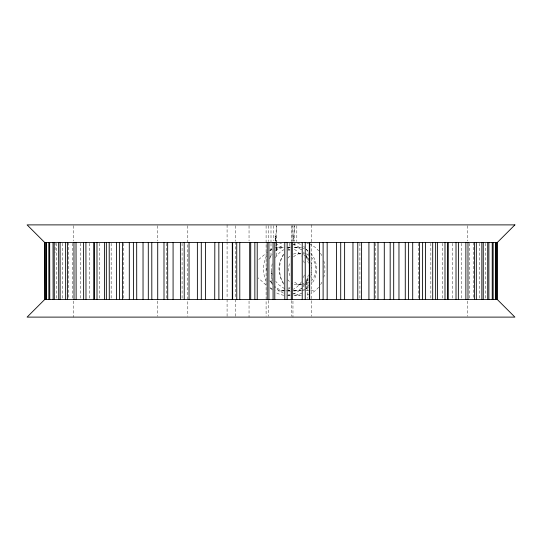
<?xml version="1.0" encoding="UTF-8"?>
<svg xmlns="http://www.w3.org/2000/svg" width="542" height="542" viewBox="0 0 542 542"><rect width="100%" height="100%" fill="white"/><g stroke="black" fill="none" stroke-linecap="round" stroke-linejoin="round"><path stroke-width="0.41" stroke-dasharray="2.71 2.03" d="M308.31 260.749L308.08 251.894L305.248 247.728M292.016 241.224L292.152 225.702M307.978 278.608L307.903 286.677L306.481 288.676L306.474 282.504L308.432 276.447M275.722 241.102L275.837 236.088L276.122 241.088M271.325 283.242L271.664 270.634M275.546 240.98L276.454 225.689M293.452 241.061L294.475 225.696M310.925 277.186L311.23 274.279M272.186 263.798L271.474 268.344L272.348 284.482L269.72 280.817M306.115 281.501L307.768 277.186A26.348 22.683 -90 0 0 308.31 274.909M308.412 285.41L307.903 286.677L306.284 286.677M269.72 257.267L271.888 254.164M303.445 286.041L304.245 284.767M305.424 284.164L306.474 282.504M275.282 257.531L279.963 252.267L283.791 249.686M293.202 294.103A26.348 22.683 -90 0 0 299.53 290.363L301.542 288.256M303.459 286.691L304.353 285.817M275.519 250.289L278.588 247.728L283.446 244.97M258.737 259.483L267.281 252.267M269.882 250.614L271.047 249.686A21.958 18.875 -90 0 1 272.47 248.886M288.879 288.398L290.045 287.477M301.643 288.398L298.398 290.133L293.046 290.946M301.901 293.114L297.89 294.821A33.211 1.768 -5.2 0 1 293.351 295.397L301.454 295.397A26.348 22.683 -90 0 1 293.039 293.114M287.863 247.951L289.943 247.552M278.588 247.145L283.601 247.145M287.782 247.145L290.288 247.145M287.585 247.213L289.97 247.213M298.385 247.213L293.94 247.213L296.813 247.572L301.061 249.415M298.29 253.243L301.271 253.243M306.616 282.219L309.739 282.219M297.294 284.841L301.765 284.841A15.813 13.611 -90 0 1 293.866 281.488M299.53 290.363L301.162 290.363M301.975 290.363L304.428 290.363M306.04 290.363L310.024 290.363M310.817 290.363L315.593 290.363M286.393 290.871L289.577 290.871M293.493 290.871L297.192 290.871M281.339 290.946L283.845 290.946M288.032 290.946L289.706 290.946M287.782 295.397L290.166 295.397M293.344 290.891L294.719 290.946M288.459 294.821L289.699 294.956M288.703 290.248L289.699 290.512M297.89 243.27L301.901 244.97M284.57 288.662L278.886 284.889L275.715 281.379M283.446 293.114L278.588 290.363L274.74 287.158M303.622 246.359L304.841 247.369M265.905 284.889L258.195 277.897M306.034 254.95L308.08 260.004M308.08 251.894L308.256 252.315M271.854 272.924L272.341 274.394M311 261.623L311.23 263.805M276.169 241.922L276.589 249.415M293.778 236.163L293.988 241.129M307.084 287.802L307.321 298.418M275.837 236.088L275.919 240.939M275.939 241.752L276.074 249.835M273.764 225.723L273.846 240.817M276.508 225.736L276.569 242.653M276.569 243.493L276.61 255.58M485.368 243.29L485.368 298.71M479.304 243.29L479.304 298.71M473.518 242.457L473.518 298.71M469.548 243.29L469.548 298.71M467.753 225.736L467.753 240.966M467.753 301.034L467.753 316.264M461.703 243.29L461.703 298.71M452.523 243.29L452.523 298.71M442.218 243.29L442.218 298.71M430.843 243.29L430.843 298.71M418.383 243.29L418.383 298.71M375.667 243.29L375.667 298.71M359.915 243.29L359.915 298.71M311.23 224.889L311.23 316.271M296.813 225.716L296.813 241.468M294.53 225.689L294.53 241.17M294.53 242.836L294.53 247.24M292.958 225.716L292.958 241.481M292.958 301.088L292.958 317.111M291.217 225.723L291.217 241.556M291.217 300.593L291.217 316.284M289.699 243.128L289.699 247.599M271 225.729L271 242.592M271 243.433L271 255.235M268.71 225.723L268.71 241.542M268.71 300.58L268.71 316.284M266.095 225.736L266.095 316.264M249.042 225.736L249.042 240.966M249.042 301.034L249.042 317.111M235.668 225.736L235.668 240.966M235.668 241.807L235.668 298.5M235.668 299.347L235.668 316.264M227.084 224.889L227.084 240.966M227.084 241.807L227.084 298.5M227.084 299.347L227.084 316.264M187.803 225.736L187.803 316.264M182.085 243.29L182.085 298.71M166.333 243.29L166.333 298.71M157.404 225.736L157.404 240.966M157.404 301.034L157.404 316.264M123.617 243.29L123.617 298.71M111.157 243.29L111.157 298.71M99.782 243.29L99.782 298.71M89.477 243.29L89.477 298.71M80.297 243.29L80.297 298.71M73.373 225.736L73.373 240.966M73.373 301.034L73.373 317.111M72.452 243.29L72.452 298.71M68.482 242.457L68.482 298.71M62.696 243.29L62.696 298.71M56.632 243.29L56.632 298.71M55.074 242.457L55.074 252.531M275.465 247.721A21.958 18.875 -90 0 1 284.083 247.613M287.822 249.083A21.958 18.875 -90 0 1 289.916 250.384M285.221 290.133A21.958 18.875 -90 0 1 275.844 290.471M272.104 289.008A21.958 18.875 -90 0 1 270.011 287.7M266.237 270.234A21.619 21.524 -90 0 1 266.237 267.856M306.975 243.27A26.348 22.683 -90 0 1 308.513 243.71M309.272 243.981A26.348 22.683 -90 0 1 318.655 250.838M320.41 253.236A26.348 22.683 -90 0 1 321.907 255.871M323.831 260.898A26.348 22.683 -90 0 1 323.831 277.186M321.907 282.219A26.348 22.683 -90 0 1 320.41 284.848M318.655 287.253A26.348 22.683 -90 0 1 311.487 293.114M310.024 293.805A26.348 22.683 -90 0 1 306.975 294.821M290.241 291.386A26.348 22.683 -90 0 1 287.856 289.401M283.717 284.211A26.348 22.683 -90 0 1 283.717 253.88M287.856 248.69A26.348 22.683 -90 0 1 290.241 246.698M293.039 244.97A26.348 22.683 -90 0 1 297.544 243.27M302.761 253.243A15.813 13.611 -90 0 1 304.177 253.392M305.58 253.71A15.813 13.611 -90 0 1 308.249 254.848M311.203 257.125A15.813 13.611 -90 0 1 310.993 281.169M307.341 283.71A15.813 13.611 -90 0 1 305.993 284.245M304.604 284.618A15.813 13.611 -90 0 1 303.188 284.814M289.923 275.702A15.813 13.611 -90 0 1 290.038 262.091M293.534 256.915A15.813 13.611 -90 0 1 301.338 253.27M294.469 247.552A21.836 18.794 -90 0 1 301.515 247.64M302.28 247.836A21.836 18.794 -90 0 1 304.536 248.656M305.979 249.388A21.836 18.794 -90 0 1 308.032 250.729M310.803 253.283A21.836 18.794 -90 0 1 311.352 284.164M308.351 287.111A21.836 18.794 -90 0 1 306.318 288.507M304.889 289.265A21.836 18.794 -90 0 1 303.412 289.882M301.115 290.539A21.836 18.794 -90 0 1 293.303 290.248M289.604 288.703A21.836 18.794 -90 0 1 288.222 287.836M283.432 283.134A21.836 18.794 -90 0 1 283.784 254.483M287.89 250.479A21.836 18.794 -90 0 1 289.97 249.185M293.378 254.09A15.813 13.611 -90 0 1 303.134 254.503M303.777 254.848A15.813 13.611 -90 0 1 305.62 256.109M306.189 256.603A15.813 13.611 -90 0 1 308.229 258.9M311.054 265.512A15.813 13.611 -90 0 1 310.986 272.897M307.565 280.045A15.813 13.611 -90 0 1 305.383 282.165M304.157 283.019A15.813 13.611 -90 0 1 302.87 283.71M301.521 284.245A15.813 13.611 -90 0 1 291.806 283.242M289.394 281.488A15.813 13.611 -90 0 1 287.822 279.801M288.019 258.039A15.813 13.611 -90 0 1 290.2 255.919M293.202 243.981A26.348 22.683 -90 0 1 301.623 249.727M303.493 252.003A26.348 22.683 -90 0 1 304.34 253.236M306.169 256.556A26.348 22.683 -90 0 1 308.31 263.182M290.139 294.99A26.348 22.683 -90 0 1 287.775 295.329M283.825 295.248A26.348 22.683 -90 0 1 275.546 292.307M272.321 289.889A26.348 22.683 -90 0 1 269.801 287.253M266.224 281.535A26.348 22.683 -90 0 1 266.224 256.556M269.801 250.838A26.348 22.683 -90 0 1 272.321 248.195M275.546 245.777A26.348 22.683 -90 0 1 281.481 243.27M287.572 247.26A21.836 18.794 -90 0 1 289.916 247.64M294.381 249.388A21.836 18.794 -90 0 1 301.366 256.149M303.601 260.797A21.836 18.794 -90 0 1 304.245 262.958M304.279 274.997A21.836 18.794 -90 0 1 303.391 277.856M301.44 281.82A21.836 18.794 -90 0 1 293.29 289.265M289.516 290.539A21.836 18.794 -90 0 1 287.958 290.783M284.028 290.736A21.836 18.794 -90 0 1 274.672 286.298M271.833 283.134A21.836 18.794 -90 0 1 269.625 279.36M269.57 258.852A21.836 18.794 -90 0 1 272.186 254.483M275.634 250.98A21.836 18.794 -90 0 1 282.87 247.552"/><path stroke-width="0.81" d="M327.172 299.543L327.172 242.457M344.617 299.543L344.631 242.457M361.589 299.543L361.616 242.457M377.991 299.543L378.011 242.457M393.688 299.543L393.709 242.457M408.566 299.543L408.621 242.457M422.577 299.543L422.631 242.457M435.646 299.543L435.66 242.457M447.563 299.543L447.624 242.457M214.713 299.543L214.828 242.457M458.356 299.543L458.444 242.457M76.022 242.457L76.137 299.543M54.18 242.457L54.295 299.543M49.654 242.457L49.769 299.543M44.769 242.457L44.884 299.543M291.271 242.457L291.284 299.543M273.066 242.457L273.08 299.543M254.848 242.457L254.862 299.543M236.732 242.457L236.773 299.543M218.839 242.457L218.887 299.543M197.369 242.457L197.383 299.543M184.185 242.457L184.239 299.543M180.384 242.457L180.411 299.543M167.647 242.457L167.722 299.543M163.989 242.457L164.009 299.543M151.78 242.457L151.828 299.543M148.291 242.457L148.312 299.543M136.679 242.457L136.726 299.543M133.379 242.457L133.434 299.543M122.458 242.457L122.553 299.543M119.369 242.457L119.423 299.543M109.199 242.457L109.294 299.543M106.34 242.457L106.354 299.543M96.984 242.457L97.011 299.543M94.376 242.457L94.437 299.543M85.907 242.457L85.988 299.543M83.556 242.457L83.644 299.543M73.956 242.457L74.017 299.543M67.404 242.457L67.486 299.543M65.636 242.457L65.67 299.543M60.108 242.457L60.148 299.543M58.644 242.457L58.739 299.543M53.028 242.457L53.13 299.543M48.827 242.457L48.861 299.543M46.565 242.457L46.605 299.543M46.07 242.457L46.151 299.543M44.932 242.457L45.02 299.543M497.116 242.457L497.116 299.543M496.98 242.457L496.98 299.543M495.849 242.457L495.849 299.543M495.395 242.457L495.395 299.543M493.139 242.457L493.139 299.543M492.231 242.457L492.231 299.543M488.87 242.457L488.87 299.543M487.705 242.457L487.705 299.543M483.261 242.457L483.261 299.543M481.852 242.457L481.852 299.543M476.33 242.457L476.33 299.543M474.514 242.457L474.514 299.543M467.983 242.457L467.983 299.543M465.863 242.457L465.863 299.543M456.012 242.457L456.012 299.543M448.261 242.457L448.261 299.543M444.989 242.457L444.989 299.543M437.455 242.457L437.455 299.543M432.706 242.457L432.706 299.543M425.551 242.457L425.551 299.543M419.447 242.457L419.447 299.543M412.699 242.457L412.699 299.543M405.274 242.457L405.274 299.543M398.966 242.457L398.966 299.543M390.172 242.457L390.172 299.543M384.285 242.457L384.285 299.543M374.278 242.457L374.278 299.543M368.919 242.457L368.919 299.543M357.761 242.457L357.761 299.543M352.964 242.457L352.964 299.543M340.708 242.457L340.708 299.543M336.44 242.457L336.44 299.543M323.113 242.457L323.113 299.543M319.468 242.457L319.468 299.543M309.706 242.457L309.706 299.543M309.346 242.457L309.346 299.543M305.227 242.457L305.227 299.543M302.219 242.457L302.219 299.543M292.321 242.457L292.321 299.543M287.138 242.457L287.138 299.543M284.787 242.457L284.787 299.543M274.794 242.457L274.794 299.543M268.92 242.457L268.92 299.543M267.206 242.457L267.206 299.543M257.213 242.457L257.213 299.543M250.716 242.457L250.716 299.543M249.679 242.457L249.679 299.543M239.781 242.457L239.781 299.543M232.653 242.457L232.653 299.543M232.294 242.457L232.294 299.543M222.532 242.457L222.532 299.543M205.56 242.457L205.56 299.543M201.285 242.457L201.292 299.543M189.036 242.457L189.036 299.543M173.081 242.457L173.081 299.543M157.715 242.457L157.715 299.543M143.034 242.457L143.034 299.543M129.301 242.457L129.301 299.543M116.449 242.457L116.449 299.543M104.545 242.457L104.545 299.543M93.739 242.457L93.739 299.543M44.668 299.543L27.1 317.111L514.9 317.111L497.332 299.543L44.668 299.543M514.9 224.889L497.332 242.457L44.668 242.457L27.1 224.889L514.9 224.889"/></g></svg>
